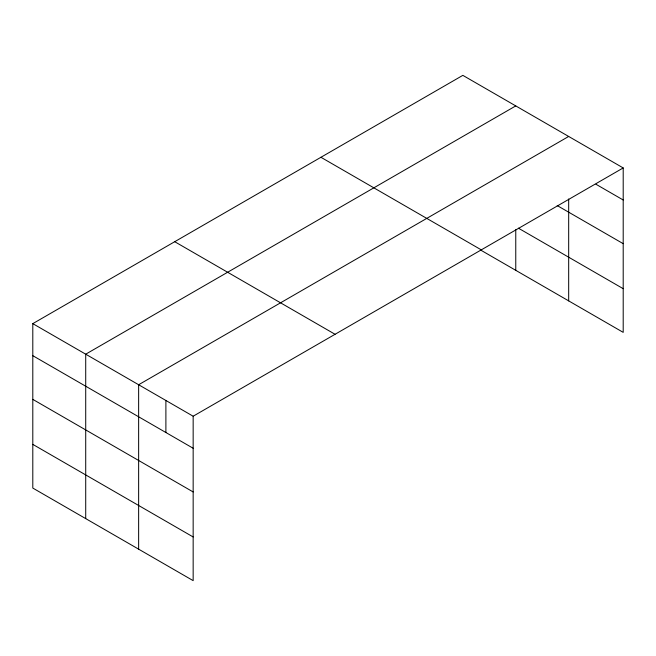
<?xml version="1.0" encoding="UTF-8"?>
<svg xmlns="http://www.w3.org/2000/svg" width="656" height="656" viewBox="0 0 656 656"><rect width="100%" height="100%" fill="white"/><g stroke="black" fill="none" stroke-linecap="round" stroke-linejoin="round"><path stroke-width="0.98" d="M568.678 198.981L568.678 300.883M480.479 249.961L623.2 332.362L623.2 167.936L462.841 75.358L32.8 323.638L32.8 488.064L193.159 580.642L193.159 416.216L32.8 323.638M515.764 105.903L85.715 354.191L85.715 518.617M568.678 136.456L138.637 384.744L138.637 549.17M193.159 416.216L623.2 167.936M595.943 184.246L623.2 199.982M557.215 205.574L623.2 243.671M518.404 228.173L623.2 288.681M320.932 157.284L481.283 249.87M174.717 241.703L335.068 334.289M32.8 355.683L193.159 448.261M32.8 399.373L193.159 491.951M32.8 444.374L193.159 536.961M515.764 229.698L515.764 270.329M165.894 400.48L165.894 432.525"/></g></svg>
